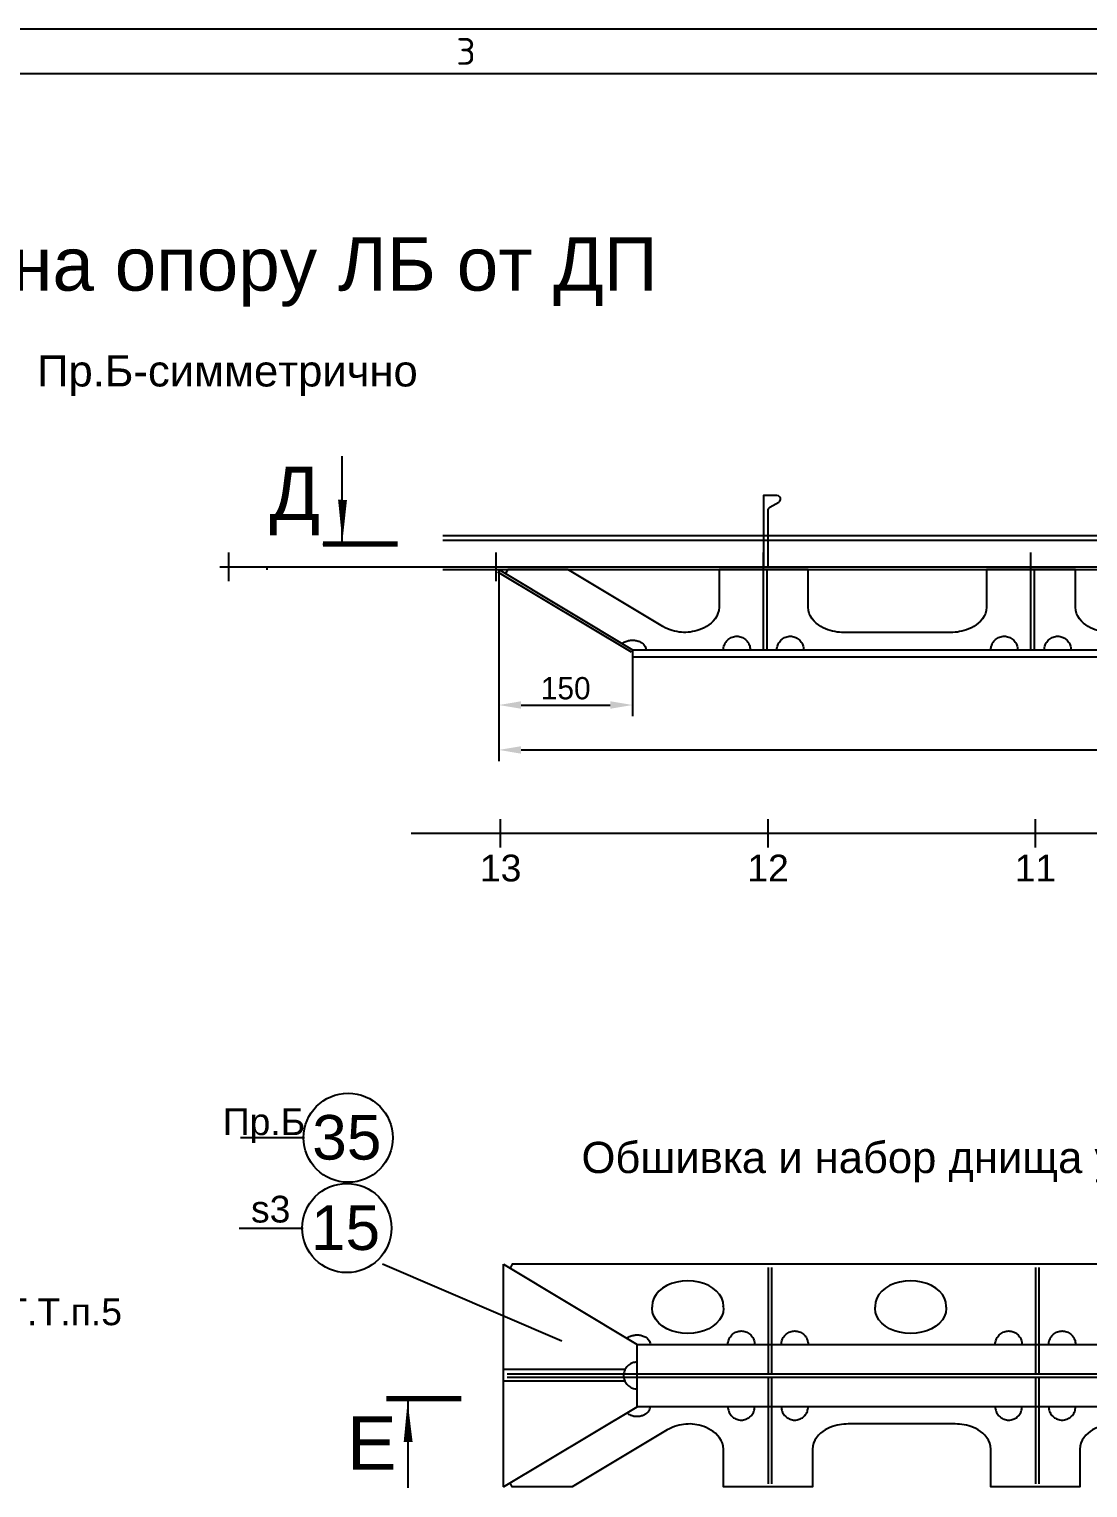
# Model space of a CAD drawing. Header units: millimetres. Extents: x -251843 to -243433, y -86292 to -80352.
# Drawn here: x -249207 to -248019, y -81988 to -80352 of the extents above; entities that cross this region are included whole.
import ezdxf
from ezdxf.enums import TextEntityAlignment as Align
from ezdxf.lldxf.tags import DXFTag

# ---------------------------------------------------------------- set-up
doc = ezdxf.new("R2010")
doc.units = ezdxf.units.MM
for name, color, linetype in [('Format', 7, 'Continuous'), ('pen_025', 1, 'Continuous'), ('pen_035', 1, 'Continuous'), ('pen_070', 1, 'Continuous')]:
    doc.layers.add(name, color=color, linetype=linetype)
doc.styles.add('3', font='txt.shx', dxfattribs={"height": 3})
doc.styles.add('style5', font='arial.ttf', dxfattribs={"height": 3})
tags = doc.linetypes.add('DASH1', pattern=[75, 50, -25]).pattern_tags.tags
tags[6:7] = [DXFTag(74, 4), DXFTag(75, 0), DXFTag(340, '0'), DXFTag(46, 1.0), DXFTag(50, 0.0), DXFTag(44, 0.0), DXFTag(45, 0.0)]
tags[4:5] = [DXFTag(74, 4), DXFTag(75, 0), DXFTag(340, '0'), DXFTag(46, 1.0), DXFTag(50, 0.0), DXFTag(44, 0.0), DXFTag(45, 0.0)]
tags = doc.linetypes.add('DASH2', pattern=[520, 450, -30, 10, -30]).pattern_tags.tags
tags[10:11] = [DXFTag(74, 4), DXFTag(75, 0), DXFTag(340, '0'), DXFTag(46, 1.0), DXFTag(50, 0.0), DXFTag(44, 0.0), DXFTag(45, 0.0)]
tags[8:9] = [DXFTag(74, 4), DXFTag(75, 0), DXFTag(340, '0'), DXFTag(46, 1.0), DXFTag(50, 0.0), DXFTag(44, 0.0), DXFTag(45, 0.0)]
tags[6:7] = [DXFTag(74, 4), DXFTag(75, 0), DXFTag(340, '0'), DXFTag(46, 1.0), DXFTag(50, 0.0), DXFTag(44, 0.0), DXFTag(45, 0.0)]
tags[4:5] = [DXFTag(74, 4), DXFTag(75, 0), DXFTag(340, '0'), DXFTag(46, 1.0), DXFTag(50, 0.0), DXFTag(44, 0.0), DXFTag(45, 0.0)]
tags = doc.linetypes.add('DASH5', pattern=[90, 40, -20, 10, -20]).pattern_tags.tags
tags[10:11] = [DXFTag(74, 4), DXFTag(75, 0), DXFTag(340, '0'), DXFTag(46, 1.0), DXFTag(50, 0.0), DXFTag(44, 0.0), DXFTag(45, 0.0)]
tags[8:9] = [DXFTag(74, 4), DXFTag(75, 0), DXFTag(340, '0'), DXFTag(46, 1.0), DXFTag(50, 0.0), DXFTag(44, 0.0), DXFTag(45, 0.0)]
tags[6:7] = [DXFTag(74, 4), DXFTag(75, 0), DXFTag(340, '0'), DXFTag(46, 1.0), DXFTag(50, 0.0), DXFTag(44, 0.0), DXFTag(45, 0.0)]
tags[4:5] = [DXFTag(74, 4), DXFTag(75, 0), DXFTag(340, '0'), DXFTag(46, 1.0), DXFTag(50, 0.0), DXFTag(44, 0.0), DXFTag(45, 0.0)]
tags = doc.linetypes.add('DASH6', pattern=[10, 5, -5]).pattern_tags.tags
tags[6:7] = [DXFTag(74, 4), DXFTag(75, 0), DXFTag(340, '0'), DXFTag(46, 1.0), DXFTag(50, 0.0), DXFTag(44, 0.0), DXFTag(45, 0.0)]
tags[4:5] = [DXFTag(74, 4), DXFTag(75, 0), DXFTag(340, '0'), DXFTag(46, 1.0), DXFTag(50, 0.0), DXFTag(44, 0.0), DXFTag(45, 0.0)]
doc.dimstyles.new('ISO-10', dxfattribs={"dimscale": 10, "dimtxt": 2.5, "dimasz": 2.5, "dimexe": 1.25, "dimexo": 0, "dimtad": 1, "dimdec": 0, "dimtxsty": 'Standard', "dimcen": 2.5, "dimclrd": 7, "dimclre": 7, "dimclrt": 4, "dimadec": 0, "dimazin": 0, "dimtfac": 1, "dimtdec": 0, "dimtmove": 0, "dimatfit": 3, "dimfxl": 1, "dimarcsym": 0})

# ---------------------------------------------------------------- blocks, each defined once
blk = doc.blocks.new('*D110')
at = {"color": 7, "lineweight": -2}
for p, q in [((-248680.2, -80958.1), (-248680.2, -81122.7)), ((-248530.2, -81048.1), (-248530.2, -81122.7)), ((-248655.2, -81110.2), (-248555.2, -81110.2))]:
    blk.add_line(p, q, dxfattribs=at)
at = {"color": 7}
for points in [[(-248655.2, -81106), (-248655.2, -81114.4), (-248680.2, -81110.2)], [(-248555.2, -81106), (-248555.2, -81114.4), (-248530.2, -81110.2)]]:
    blk.add_solid(points, dxfattribs=at)
at = {"layer": 'Defpoints', "color": 0}
for p in [(-248680.2, -80958.1), (-248530.2, -81048.1), (-248530.2, -81110.2)]:
    blk.add_point(p, dxfattribs=at)
at = {"color": 4, "insert": (-248605.2, -81091.5), "char_height": 25, "attachment_point": 5}
blk.add_mtext('150', dxfattribs=at)
blk = doc.blocks.new('*D111')
at = {"color": 7, "lineweight": -2}
for p, q in [((-248680.2, -80958.1), (-248680.2, -81173.1)), ((-247183.2, -80958.1), (-247183.2, -81173.1)), ((-248655.2, -81160.6), (-247208.2, -81160.6))]:
    blk.add_line(p, q, dxfattribs=at)
at = {"color": 7}
for points in [[(-248655.2, -81156.4), (-248655.2, -81164.8), (-248680.2, -81160.6)], [(-247208.2, -81156.4), (-247208.2, -81164.8), (-247183.2, -81160.6)]]:
    blk.add_solid(points, dxfattribs=at)
at = {"layer": 'Defpoints', "color": 0}
for p in [(-248680.2, -80958.1), (-247183.2, -80958.1), (-247183.2, -81160.6)]:
    blk.add_point(p, dxfattribs=at)
at = {"color": 4, "insert": (-247931.7, -81141.9), "char_height": 25, "attachment_point": 5}
blk.add_mtext('1497', dxfattribs=at)

msp = doc.modelspace()

# ---------------------------------------------------------------- linework, layer by layer
at = {"color": 2}
for p, q in [((-248970.2, -81595.6), (-248898.2, -81595.6)), ((-248971.6, -81697), (-248899.6, -81697))]:
    msp.add_line(p, q, dxfattribs=at)
at = {"color": 0}
for p, q in [((-248810.6, -81737.2), (-248609.5, -81823.4)), ((-248538.8, -81855.8), (-248674.9, -81855.9)), ((-248538.8, -81868.9), (-248674.9, -81868.8))]:
    msp.add_line(p, q, dxfattribs=at)
at = {"color": 2}
for points in [[(-248855.8, -80927.2, 0, 10, 0), (-248855.6, -80880, 10, 10, 0)], [(-248782.6, -81891.4, 0, 10, 0), (-248782, -81937.1, 10, 10, 0)]]:
    msp.add_lwpolyline(points, format="xyseb", dxfattribs=at)
at = {"color": 2, "const_width": 6}
for points in [[(-248877.6, -80929.7), (-248793.9, -80929.7)], [(-248806.3, -81888.5), (-248722.5, -81888.5)]]:
    msp.add_lwpolyline(points, dxfattribs=at)
at = {"color": 2}
for centre in [(-248849.3, -81595.7), (-248850.8, -81697)]:
    msp.add_circle(centre, 50, dxfattribs=at)
at = {"layer": 'Format', "color": 0}
for p, q in [((-243433.2, -80351.9), (-251843.2, -80351.9)), ((-243483.2, -80401.9), (-251643.2, -80401.9))]:
    msp.add_line(p, q, dxfattribs=at)
at = {"layer": 'pen_025', "color": 0, "linetype": 'DASH5'}
for p, q in [((-248743.2, -80920.1), (-247203.2, -80920.1)), ((-248743.2, -80925.3), (-247203.2, -80925.3)), ((-248743.2, -80955.1), (-247123.2, -80955.1)), ((-248743.2, -80958.1), (-247123.2, -80958.1)), ((-248078.2, -81768), (-248078.2, -81840.6))]:
    msp.add_line(p, q, dxfattribs=at)
at = {"layer": 'pen_025', "color": 0, "linetype": 'Continuous'}
for p, q in [((-248983.2, -80971.1), (-248983.2, -80939.1)), ((-248683.2, -80971.1), (-248683.2, -80939.1)), ((-248383.2, -80971.1), (-248383.2, -80939.1)), ((-248083.2, -80971.1), (-248083.2, -80939.1)), ((-248941.4, -80957.4), (-248939.4, -80957.4)), ((-248678.2, -81270.1), (-248678.2, -81238.1)), ((-248378.2, -81270.1), (-248378.2, -81238.1)), ((-248078.2, -81270.1), (-248078.2, -81238.1))]:
    msp.add_line(p, q, dxfattribs=at)
at = {"layer": 'pen_025', "color": 0, "linetype": 'DASH2'}
for p, q in [((-248993.2, -80955.1), (-246873.2, -80955.1)), ((-248778.7, -81254.1), (-247077.7, -81254.1))]:
    msp.add_line(p, q, dxfattribs=at)
at = {"layer": 'pen_025', "color": 0, "linetype": 'DASH6'}
msp.add_polyline3d([(-248383.2, -80955.1, 0), (-248378.2, -80955.1, 0), (-248378.2, -80891.8, 0), (-248378, -80890.4, 0), (-248377.3, -80889.2, 0), (-248376.2, -80888.3, 0), (-248366.2, -80882.6, 0), (-248365, -80881.4, 0), (-248364.3, -80879.8, 0), (-248364.4, -80878.1, 0), (-248365.2, -80876.5, 0), (-248366.5, -80875.5, 0), (-248368.2, -80875.1, 0), (-248383.2, -80875.1, 0), (-248383.2, -80955.1, 0)], dxfattribs=at)
at = {"layer": 'pen_035', "color": 0, "linetype": 'Continuous'}
for p, q in [((-248680.2, -80958.1), (-248530.2, -81048.1)), ((-248681.8, -80960.7), (-248531.8, -81050.7)), ((-248173.2, -81028.8), (-248293.2, -81028.8)), ((-248530.2, -81048.1), (-247333.2, -81048.1)), ((-248530.2, -81056.1), (-247333.2, -81056.1)), ((-248675.2, -81987.5), (-248675.2, -81737.5)), ((-248675.2, -81737.5), (-248525.2, -81827.5)), ((-248378.2, -81741.1), (-248378.2, -81860.5)), ((-248374.2, -81741.1), (-248374.2, -81860.5)), ((-248078.2, -81741.1), (-248078.2, -81860.5)), ((-248078.2, -81741.1), (-248078.2, -81860.5)), ((-248074.2, -81741.1), (-248074.2, -81860.5)), ((-248074.2, -81741.1), (-248074.2, -81860.5)), ((-248671, -81860.5), (-247186.8, -81860.5)), ((-248671, -81864.5), (-247186.8, -81864.5)), ((-248378.2, -81864.5), (-248378.2, -81984)), ((-248374.2, -81864.5), (-248374.2, -81984)), ((-248078.2, -81864.5), (-248078.2, -81984)), ((-248078.2, -81864.5), (-248078.2, -81984)), ((-248074.2, -81864.5), (-248074.2, -81984)), ((-248074.2, -81864.5), (-248074.2, -81984)), ((-248675.2, -81987.5), (-248525.2, -81897.5)), ((-248168.2, -81916.8), (-248288.2, -81916.8))]:
    msp.add_line(p, q, dxfattribs=at)
at = {"layer": 'pen_035', "color": 0, "linetype": 'DASH1'}
for p, q in [((-248383.2, -81048.1), (-248383.2, -80958.1)), ((-248379.2, -81048.1), (-248379.2, -80958.1)), ((-248083.2, -81048.1), (-248083.2, -80958.1)), ((-248083.2, -81048.1), (-248083.2, -80958.1)), ((-248079.2, -81048.1), (-248079.2, -80958.1)), ((-248079.2, -81048.1), (-248079.2, -80958.1))]:
    msp.add_line(p, q, dxfattribs=at)
at = {"layer": 'pen_035', "color": 0, "linetype": 'Continuous'}
for points in [[(-248496.3, -81022.1, 0), (-248603, -80958.1, 0), (-248670.2, -80958.1, 0), (-248672.6, -80962.7, 0)], [(-248333.2, -81000.5, 0), (-248333.2, -80958.1, 0), (-248433.2, -80958.1, 0), (-248433.2, -81000.5, 0)], [(-248333.2, -81000.5, 0), (-248333.2, -80958.1, 0), (-248433.2, -80958.1, 0), (-248433.2, -81000.5, 0)], [(-248033.2, -81000.5, 0), (-248033.2, -80958.1, 0), (-248133.2, -80958.1, 0), (-248133.2, -81000.5, 0)], [(-248033.2, -81000.5, 0), (-248033.2, -80958.1, 0), (-248133.2, -80958.1, 0), (-248133.2, -81000.5, 0)], [(-248433.2, -81000.5, 0), (-248433.5, -81004, 0), (-248434.4, -81007.3, 0), (-248435.8, -81010.5, 0), (-248437.6, -81013.4, 0), (-248439.8, -81016, 0), (-248442.1, -81018.3, 0), (-248444.7, -81020.3, 0), (-248447.3, -81022, 0), (-248450, -81023.5, 0), (-248452.6, -81024.8, 0), (-248455.3, -81025.8, 0), (-248457.9, -81026.6, 0), (-248460.4, -81027.3, 0), (-248463, -81027.9, 0), (-248465.5, -81028.3, 0), (-248468, -81028.6, 0), (-248470.4, -81028.8, 0)], [(-248433.2, -81000.5, 0), (-248433.5, -81004, 0), (-248434.4, -81007.3, 0), (-248435.8, -81010.5, 0), (-248437.6, -81013.4, 0), (-248439.8, -81016, 0), (-248442.1, -81018.3, 0), (-248444.7, -81020.3, 0), (-248447.3, -81022, 0), (-248450, -81023.5, 0), (-248452.6, -81024.8, 0), (-248455.3, -81025.8, 0), (-248457.9, -81026.6, 0), (-248460.4, -81027.3, 0), (-248463, -81027.9, 0), (-248465.5, -81028.3, 0), (-248468, -81028.6, 0), (-248470.4, -81028.8, 0)], [(-248293.2, -81028.8, 0), (-248295.7, -81028.7, 0), (-248298.2, -81028.6, 0), (-248300.7, -81028.3, 0), (-248303.2, -81027.9, 0), (-248305.8, -81027.4, 0), (-248308.4, -81026.7, 0), (-248311, -81025.9, 0), (-248313.7, -81024.8, 0), (-248316.3, -81023.6, 0), (-248319, -81022.1, 0), (-248321.7, -81020.4, 0), (-248324.2, -81018.4, 0), (-248326.6, -81016.1, 0), (-248328.8, -81013.5, 0), (-248330.6, -81010.5, 0), (-248332.1, -81007.4, 0), (-248332.9, -81004, 0), (-248333.2, -81000.5, 0)], [(-248133.2, -81000.5, 0), (-248133.5, -81004, 0), (-248134.4, -81007.4, 0), (-248135.8, -81010.5, 0), (-248137.7, -81013.5, 0), (-248139.8, -81016.1, 0), (-248142.3, -81018.4, 0), (-248144.8, -81020.4, 0), (-248147.5, -81022.1, 0), (-248150.1, -81023.6, 0), (-248152.8, -81024.8, 0), (-248155.5, -81025.9, 0), (-248158.1, -81026.7, 0), (-248160.7, -81027.4, 0), (-248163.3, -81027.9, 0), (-248165.8, -81028.3, 0), (-248168.3, -81028.6, 0), (-248170.8, -81028.7, 0), (-248173.2, -81028.8, 0)], [(-248133.2, -81000.5, 0), (-248133.5, -81004, 0), (-248134.4, -81007.4, 0), (-248135.8, -81010.5, 0), (-248137.7, -81013.5, 0), (-248139.8, -81016.1, 0), (-248142.3, -81018.4, 0), (-248144.8, -81020.4, 0), (-248147.5, -81022.1, 0), (-248150.1, -81023.6, 0), (-248152.8, -81024.8, 0), (-248155.5, -81025.9, 0), (-248158.1, -81026.7, 0), (-248160.7, -81027.4, 0), (-248163.3, -81027.9, 0), (-248165.8, -81028.3, 0), (-248168.3, -81028.6, 0), (-248170.8, -81028.7, 0), (-248173.2, -81028.8, 0)], [(-247993.2, -81028.8, 0), (-247995.7, -81028.7, 0), (-247998.2, -81028.6, 0), (-248000.7, -81028.3, 0), (-248003.2, -81027.9, 0), (-248005.8, -81027.4, 0), (-248008.4, -81026.7, 0), (-248011, -81025.9, 0), (-248013.7, -81024.8, 0), (-248016.3, -81023.6, 0), (-248019, -81022.1, 0), (-248021.7, -81020.4, 0), (-248024.2, -81018.4, 0), (-248026.6, -81016.1, 0), (-248028.8, -81013.5, 0), (-248030.6, -81010.5, 0), (-248032.1, -81007.4, 0), (-248032.9, -81004, 0), (-248033.2, -81000.5, 0)], [(-248470.4, -81028.8, 0), (-248472.9, -81028.7, 0), (-248475.4, -81028.6, 0), (-248477.9, -81028.3, 0), (-248480.4, -81027.9, 0), (-248483, -81027.4, 0), (-248485.6, -81026.7, 0), (-248488.2, -81025.8, 0), (-248490.9, -81024.8, 0), (-248493.6, -81023.6, 0), (-248496.3, -81022.1, 0)], [(-248541.7, -81041.2, 0), (-248540.7, -81040.5, 0), (-248539.7, -81039.8, 0), (-248538.7, -81039.3, 0), (-248537.6, -81038.9, 0), (-248536.6, -81038.5, 0), (-248535.6, -81038.2, 0), (-248534.6, -81038, 0), (-248533.7, -81037.8, 0), (-248532.7, -81037.6, 0), (-248531.8, -81037.5, 0), (-248530.8, -81037.5, 0), (-248529.9, -81037.5, 0), (-248528.9, -81037.5, 0), (-248528, -81037.6, 0), (-248527, -81037.7, 0), (-248526.1, -81037.9, 0), (-248525.1, -81038.1, 0)], [(-248525.1, -81038.1, 0), (-248524.1, -81038.4, 0), (-248523.2, -81038.7, 0), (-248522.2, -81039.1, 0), (-248521.2, -81039.6, 0), (-248520.3, -81040.2, 0), (-248519.3, -81040.8, 0), (-248518.4, -81041.6, 0), (-248517.6, -81042.4, 0), (-248516.8, -81043.4, 0), (-248516.1, -81044.5, 0), (-248515.7, -81045.6, 0), (-248515.3, -81046.8, 0), (-248515.2, -81048.1, 0)], [(-248428.2, -81048.1, 0), (-248428.2, -81046.8, 0), (-248428, -81045.5, 0), (-248427.7, -81044.2, 0), (-248427.3, -81043, 0), (-248426.8, -81041.8, 0), (-248426.2, -81040.6, 0), (-248425.5, -81039.5, 0), (-248424.7, -81038.5, 0), (-248423.8, -81037.5, 0), (-248422.9, -81036.6, 0), (-248421.8, -81035.8, 0), (-248420.7, -81035.1, 0), (-248419.6, -81034.5, 0), (-248418.4, -81034, 0), (-248417.1, -81033.6, 0), (-248415.8, -81033.3, 0), (-248414.5, -81033.1, 0), (-248413.2, -81033.1, 0), (-248411.9, -81033.1, 0), (-248410.6, -81033.3, 0), (-248409.4, -81033.6, 0), (-248408.1, -81034, 0), (-248406.9, -81034.5, 0), (-248405.7, -81035.1, 0), (-248404.6, -81035.8, 0), (-248403.6, -81036.6, 0), (-248402.6, -81037.5, 0), (-248401.7, -81038.5, 0), (-248401, -81039.5, 0), (-248400.2, -81040.6, 0), (-248399.6, -81041.8, 0), (-248399.1, -81043, 0), (-248398.8, -81044.2, 0), (-248398.5, -81045.5, 0), (-248398.3, -81046.8, 0), (-248398.2, -81048.1, 0)], [(-248368.2, -81048.1, 0), (-248368.2, -81046.8, 0), (-248368, -81045.5, 0), (-248367.7, -81044.2, 0), (-248367.3, -81043, 0), (-248366.8, -81041.8, 0), (-248366.2, -81040.6, 0), (-248365.5, -81039.5, 0), (-248364.7, -81038.5, 0), (-248363.8, -81037.5, 0), (-248362.9, -81036.6, 0), (-248361.8, -81035.8, 0), (-248360.7, -81035.1, 0), (-248359.6, -81034.5, 0), (-248358.4, -81034, 0), (-248357.1, -81033.6, 0), (-248355.8, -81033.3, 0), (-248354.5, -81033.1, 0), (-248353.2, -81033.1, 0), (-248351.9, -81033.1, 0), (-248350.6, -81033.3, 0), (-248349.4, -81033.6, 0), (-248348.1, -81034, 0), (-248346.9, -81034.5, 0), (-248345.7, -81035.1, 0), (-248344.6, -81035.8, 0), (-248343.6, -81036.6, 0), (-248342.6, -81037.5, 0), (-248341.7, -81038.5, 0), (-248341, -81039.5, 0), (-248340.2, -81040.6, 0), (-248339.6, -81041.8, 0), (-248339.1, -81043, 0), (-248338.8, -81044.2, 0), (-248338.5, -81045.5, 0), (-248338.3, -81046.8, 0), (-248338.2, -81048.1, 0)], [(-248128.2, -81048.1, 0), (-248128.2, -81046.8, 0), (-248128, -81045.5, 0), (-248127.7, -81044.2, 0), (-248127.3, -81043, 0), (-248126.8, -81041.8, 0), (-248126.2, -81040.6, 0), (-248125.5, -81039.5, 0), (-248124.7, -81038.5, 0), (-248123.8, -81037.5, 0), (-248122.9, -81036.6, 0), (-248121.8, -81035.8, 0), (-248120.7, -81035.1, 0), (-248119.6, -81034.5, 0), (-248118.4, -81034, 0), (-248117.1, -81033.6, 0), (-248115.8, -81033.3, 0), (-248114.5, -81033.1, 0), (-248113.2, -81033.1, 0), (-248111.9, -81033.1, 0), (-248110.6, -81033.3, 0), (-248109.4, -81033.6, 0), (-248108.1, -81034, 0), (-248106.9, -81034.5, 0), (-248105.7, -81035.1, 0), (-248104.6, -81035.8, 0), (-248103.6, -81036.6, 0), (-248102.6, -81037.5, 0), (-248101.7, -81038.5, 0), (-248101, -81039.5, 0), (-248100.2, -81040.6, 0), (-248099.6, -81041.8, 0), (-248099.1, -81043, 0), (-248098.8, -81044.2, 0), (-248098.5, -81045.5, 0), (-248098.3, -81046.8, 0), (-248098.2, -81048.1, 0)], [(-248068.2, -81048.1, 0), (-248068.2, -81046.8, 0), (-248068, -81045.5, 0), (-248067.7, -81044.2, 0), (-248067.3, -81043, 0), (-248066.8, -81041.8, 0), (-248066.2, -81040.6, 0), (-248065.5, -81039.5, 0), (-248064.7, -81038.5, 0), (-248063.8, -81037.5, 0), (-248062.9, -81036.6, 0), (-248061.8, -81035.8, 0), (-248060.7, -81035.1, 0), (-248059.6, -81034.5, 0), (-248058.4, -81034, 0), (-248057.1, -81033.6, 0), (-248055.8, -81033.3, 0), (-248054.5, -81033.1, 0), (-248053.2, -81033.1, 0), (-248051.9, -81033.1, 0), (-248050.6, -81033.3, 0), (-248049.4, -81033.6, 0), (-248048.1, -81034, 0), (-248046.9, -81034.5, 0), (-248045.7, -81035.1, 0), (-248044.6, -81035.8, 0), (-248043.6, -81036.6, 0), (-248042.6, -81037.5, 0), (-248041.7, -81038.5, 0), (-248041, -81039.5, 0), (-248040.2, -81040.6, 0), (-248039.6, -81041.8, 0), (-248039.1, -81043, 0), (-248038.8, -81044.2, 0), (-248038.5, -81045.5, 0), (-248038.3, -81046.8, 0), (-248038.2, -81048.1, 0)], [(-247185.9, -81742.1, 0), (-247188.2, -81737.5, 0), (-248665.2, -81737.5, 0), (-248667.6, -81742.1, 0)], [(-248468.2, -81756.2, 0), (-248474.5, -81756.6, 0), (-248480.6, -81757.6, 0), (-248486.4, -81759.3, 0), (-248491.8, -81761.6, 0), (-248496.5, -81764.5, 0), (-248500.6, -81767.9, 0), (-248503.9, -81771.7, 0), (-248506.3, -81775.8, 0), (-248507.7, -81780.1, 0), (-248508.2, -81784.5, 0), (-248508.1, -81785.8, 0)], [(-248428.4, -81785.8, 0), (-248428.2, -81784.5, 0), (-248428.7, -81780.1, 0), (-248430.2, -81775.8, 0), (-248432.6, -81771.7, 0), (-248435.9, -81767.9, 0), (-248440, -81764.5, 0), (-248444.7, -81761.6, 0), (-248450.1, -81759.3, 0), (-248455.9, -81757.6, 0), (-248462, -81756.6, 0), (-248468.2, -81756.2, 0)], [(-248218.2, -81756.2, 0), (-248224.5, -81756.6, 0), (-248230.6, -81757.6, 0), (-248236.4, -81759.3, 0), (-248241.8, -81761.6, 0), (-248246.5, -81764.5, 0), (-248250.6, -81767.9, 0), (-248253.9, -81771.7, 0), (-248256.3, -81775.8, 0), (-248257.7, -81780.1, 0), (-248258.2, -81784.5, 0), (-248258.1, -81785.8, 0)], [(-248178.4, -81785.8, 0), (-248178.2, -81784.5, 0), (-248178.7, -81780.1, 0), (-248180.2, -81775.8, 0), (-248182.6, -81771.7, 0), (-248185.9, -81767.9, 0), (-248190, -81764.5, 0), (-248194.7, -81761.6, 0), (-248200.1, -81759.3, 0), (-248205.9, -81757.6, 0), (-248212, -81756.6, 0), (-248218.2, -81756.2, 0)], [(-248468.2, -81815.4, 0), (-248474.5, -81815.1, 0), (-248480.6, -81814, 0), (-248486.4, -81812.3, 0), (-248491.8, -81810, 0), (-248496.5, -81807.1, 0), (-248500.6, -81803.8, 0), (-248503.9, -81800, 0), (-248506.3, -81795.9, 0), (-248507.7, -81791.6, 0), (-248508.2, -81787.1, 0), (-248508.1, -81785.8, 0)], [(-248428.4, -81785.8, 0), (-248428.2, -81787.1, 0), (-248428.7, -81791.6, 0), (-248430.2, -81795.9, 0), (-248432.6, -81800, 0), (-248435.9, -81803.8, 0), (-248440, -81807.1, 0), (-248444.7, -81810, 0), (-248450.1, -81812.3, 0), (-248455.9, -81814, 0), (-248462, -81815.1, 0), (-248468.2, -81815.4, 0)], [(-248218.2, -81815.4, 0), (-248224.5, -81815.1, 0), (-248230.6, -81814, 0), (-248236.4, -81812.3, 0), (-248241.8, -81810, 0), (-248246.5, -81807.1, 0), (-248250.6, -81803.8, 0), (-248253.9, -81800, 0), (-248256.3, -81795.9, 0), (-248257.7, -81791.6, 0), (-248258.2, -81787.1, 0), (-248258.1, -81785.8, 0)], [(-248178.4, -81785.8, 0), (-248178.2, -81787.1, 0), (-248178.7, -81791.6, 0), (-248180.2, -81795.9, 0), (-248182.6, -81800, 0), (-248185.9, -81803.8, 0), (-248190, -81807.1, 0), (-248194.7, -81810, 0), (-248200.1, -81812.3, 0), (-248205.9, -81814, 0), (-248212, -81815.1, 0), (-248218.2, -81815.4, 0)], [(-248536.7, -81820.7, 0), (-248535.7, -81819.9, 0), (-248534.7, -81819.3, 0), (-248533.7, -81818.7, 0), (-248532.6, -81818.3, 0), (-248531.6, -81817.9, 0), (-248530.6, -81817.6, 0), (-248529.6, -81817.4, 0), (-248528.7, -81817.2, 0), (-248527.7, -81817.1, 0), (-248526.8, -81817, 0), (-248525.8, -81816.9, 0), (-248524.9, -81816.9, 0), (-248523.9, -81817, 0), (-248523, -81817, 0), (-248522, -81817.2, 0), (-248521.1, -81817.3, 0), (-248520.1, -81817.6, 0)], [(-248520.1, -81817.6, 0), (-248519.1, -81817.8, 0), (-248518.2, -81818.2, 0), (-248517.2, -81818.6, 0), (-248516.2, -81819, 0), (-248515.3, -81819.6, 0), (-248514.3, -81820.3, 0), (-248513.4, -81821, 0), (-248512.6, -81821.9, 0), (-248511.8, -81822.8, 0), (-248511.1, -81823.9, 0), (-248510.7, -81825.1, 0), (-248510.3, -81826.3, 0), (-248510.2, -81827.5, 0)], [(-248423.2, -81827.5, 0), (-248423.2, -81826.2, 0), (-248423, -81824.9, 0), (-248422.7, -81823.6, 0), (-248422.3, -81822.4, 0), (-248421.8, -81821.2, 0), (-248421.2, -81820, 0), (-248420.5, -81818.9, 0), (-248419.7, -81817.9, 0), (-248418.8, -81816.9, 0), (-248417.9, -81816, 0), (-248416.8, -81815.2, 0), (-248415.7, -81814.5, 0), (-248414.6, -81813.9, 0), (-248413.4, -81813.4, 0), (-248412.1, -81813, 0), (-248410.8, -81812.8, 0), (-248409.5, -81812.6, 0), (-248408.2, -81812.5, 0), (-248406.9, -81812.6, 0), (-248405.6, -81812.8, 0), (-248404.4, -81813, 0), (-248403.1, -81813.4, 0), (-248401.9, -81813.9, 0), (-248400.7, -81814.5, 0), (-248399.6, -81815.2, 0), (-248398.6, -81816, 0), (-248397.6, -81816.9, 0), (-248396.7, -81817.9, 0), (-248396, -81818.9, 0), (-248395.2, -81820, 0), (-248394.6, -81821.2, 0), (-248394.1, -81822.4, 0), (-248393.8, -81823.6, 0), (-248393.5, -81824.9, 0), (-248393.3, -81826.2, 0), (-248393.2, -81827.5, 0)], [(-248363.2, -81827.5, 0), (-248363.2, -81826.2, 0), (-248363, -81824.9, 0), (-248362.7, -81823.6, 0), (-248362.3, -81822.4, 0), (-248361.8, -81821.2, 0), (-248361.2, -81820, 0), (-248360.5, -81818.9, 0), (-248359.7, -81817.9, 0), (-248358.8, -81816.9, 0), (-248357.9, -81816, 0), (-248356.8, -81815.2, 0), (-248355.7, -81814.5, 0), (-248354.6, -81813.9, 0), (-248353.4, -81813.4, 0), (-248352.1, -81813, 0), (-248350.8, -81812.8, 0), (-248349.5, -81812.6, 0), (-248348.2, -81812.5, 0), (-248346.9, -81812.6, 0), (-248345.6, -81812.8, 0), (-248344.4, -81813, 0), (-248343.1, -81813.4, 0), (-248341.9, -81813.9, 0), (-248340.7, -81814.5, 0), (-248339.6, -81815.2, 0), (-248338.6, -81816, 0), (-248337.6, -81816.9, 0), (-248336.7, -81817.9, 0), (-248336, -81818.9, 0), (-248335.2, -81820, 0), (-248334.6, -81821.2, 0), (-248334.1, -81822.4, 0), (-248333.8, -81823.6, 0), (-248333.5, -81824.9, 0), (-248333.3, -81826.2, 0), (-248333.2, -81827.5, 0)], [(-248123.2, -81827.5, 0), (-248123.2, -81826.2, 0), (-248123, -81824.9, 0), (-248122.7, -81823.6, 0), (-248122.3, -81822.4, 0), (-248121.8, -81821.2, 0), (-248121.2, -81820, 0), (-248120.5, -81818.9, 0), (-248119.7, -81817.9, 0), (-248118.8, -81816.9, 0), (-248117.9, -81816, 0), (-248116.8, -81815.2, 0), (-248115.7, -81814.5, 0), (-248114.6, -81813.9, 0), (-248113.4, -81813.4, 0), (-248112.1, -81813, 0), (-248110.8, -81812.8, 0), (-248109.5, -81812.6, 0), (-248108.2, -81812.5, 0), (-248106.9, -81812.6, 0), (-248105.6, -81812.8, 0), (-248104.4, -81813, 0), (-248103.1, -81813.4, 0), (-248101.9, -81813.9, 0), (-248100.7, -81814.5, 0), (-248099.6, -81815.2, 0), (-248098.6, -81816, 0), (-248097.6, -81816.9, 0), (-248096.7, -81817.9, 0), (-248096, -81818.9, 0), (-248095.2, -81820, 0), (-248094.6, -81821.2, 0), (-248094.1, -81822.4, 0), (-248093.8, -81823.6, 0), (-248093.5, -81824.9, 0), (-248093.3, -81826.2, 0), (-248093.2, -81827.5, 0)], [(-248063.2, -81827.5, 0), (-248063.2, -81826.2, 0), (-248063, -81824.9, 0), (-248062.7, -81823.6, 0), (-248062.3, -81822.4, 0), (-248061.8, -81821.2, 0), (-248061.2, -81820, 0), (-248060.5, -81818.9, 0), (-248059.7, -81817.9, 0), (-248058.8, -81816.9, 0), (-248057.9, -81816, 0), (-248056.8, -81815.2, 0), (-248055.7, -81814.5, 0), (-248054.6, -81813.9, 0), (-248053.4, -81813.4, 0), (-248052.1, -81813, 0), (-248050.8, -81812.8, 0), (-248049.5, -81812.6, 0), (-248048.2, -81812.5, 0), (-248046.9, -81812.6, 0), (-248045.6, -81812.8, 0), (-248044.4, -81813, 0), (-248043.1, -81813.4, 0), (-248041.9, -81813.9, 0), (-248040.7, -81814.5, 0), (-248039.6, -81815.2, 0), (-248038.6, -81816, 0), (-248037.6, -81816.9, 0), (-248036.7, -81817.9, 0), (-248036, -81818.9, 0), (-248035.2, -81820, 0), (-248034.6, -81821.2, 0), (-248034.1, -81822.4, 0), (-248033.8, -81823.6, 0), (-248033.5, -81824.9, 0), (-248033.3, -81826.2, 0), (-248033.2, -81827.5, 0)], [(-247328.2, -81897.5, 0), (-248525.2, -81897.5, 0), (-248525.2, -81827.5, 0), (-247328.2, -81827.5, 0), (-247328.2, -81897.5, 0)], [(-248525.2, -81847.5, 0), (-248526.5, -81847.6, 0), (-248527.8, -81847.8, 0), (-248529.1, -81848, 0), (-248530.4, -81848.4, 0), (-248531.6, -81848.9, 0), (-248532.7, -81849.5, 0), (-248533.8, -81850.2, 0), (-248534.9, -81851, 0), (-248535.8, -81851.9, 0), (-248536.7, -81852.9, 0), (-248537.5, -81853.9, 0), (-248538.2, -81855, 0), (-248538.8, -81856.2, 0), (-248539.3, -81857.4, 0), (-248539.7, -81858.6, 0), (-248540, -81859.9, 0), (-248540.2, -81861.2, 0), (-248540.2, -81862.5, 0), (-248540.2, -81863.8, 0), (-248540, -81865.1, 0), (-248539.7, -81866.4, 0), (-248539.3, -81867.7, 0), (-248538.8, -81868.9, 0), (-248538.2, -81870, 0), (-248537.5, -81871.1, 0), (-248536.7, -81872.2, 0), (-248535.8, -81873.1, 0), (-248534.9, -81874, 0), (-248533.8, -81874.8, 0), (-248532.7, -81875.5, 0), (-248531.6, -81876.1, 0), (-248530.4, -81876.6, 0), (-248529.1, -81877, 0), (-248527.8, -81877.3, 0), (-248526.5, -81877.5, 0), (-248525.2, -81877.5, 0)], [(-248536.7, -81904.4, 0), (-248535.7, -81905.1, 0), (-248534.7, -81905.8, 0), (-248533.7, -81906.3, 0), (-248532.6, -81906.8, 0), (-248531.6, -81907.1, 0), (-248530.6, -81907.4, 0), (-248529.6, -81907.7, 0), (-248528.7, -81907.9, 0), (-248527.7, -81908, 0), (-248526.8, -81908.1, 0), (-248525.8, -81908.1, 0), (-248524.9, -81908.1, 0), (-248523.9, -81908.1, 0), (-248523, -81908, 0), (-248522, -81907.9, 0), (-248521.1, -81907.7, 0), (-248520.1, -81907.5, 0)], [(-248520.1, -81907.5, 0), (-248519.1, -81907.2, 0), (-248518.2, -81906.9, 0), (-248517.2, -81906.5, 0), (-248516.2, -81906, 0), (-248515.3, -81905.5, 0), (-248514.3, -81904.8, 0), (-248513.4, -81904.1, 0), (-248512.6, -81903.2, 0), (-248511.8, -81902.2, 0), (-248511.1, -81901.2, 0), (-248510.7, -81900, 0), (-248510.3, -81898.8, 0), (-248510.2, -81897.5, 0)], [(-248423.2, -81897.5, 0), (-248423.2, -81898.8, 0), (-248423, -81900.1, 0), (-248422.7, -81901.4, 0), (-248422.3, -81902.7, 0), (-248421.8, -81903.9, 0), (-248421.2, -81905, 0), (-248420.5, -81906.1, 0), (-248419.7, -81907.2, 0), (-248418.8, -81908.1, 0), (-248417.9, -81909, 0), (-248416.8, -81909.8, 0), (-248415.7, -81910.5, 0), (-248414.6, -81911.1, 0), (-248413.4, -81911.6, 0), (-248412.1, -81912, 0), (-248410.8, -81912.3, 0), (-248409.5, -81912.5, 0), (-248408.2, -81912.5, 0), (-248406.9, -81912.5, 0), (-248405.6, -81912.3, 0), (-248404.4, -81912, 0), (-248403.1, -81911.6, 0), (-248401.9, -81911.1, 0), (-248400.7, -81910.5, 0), (-248399.6, -81909.8, 0), (-248398.6, -81909, 0), (-248397.6, -81908.1, 0), (-248396.7, -81907.2, 0), (-248396, -81906.1, 0), (-248395.2, -81905, 0), (-248394.6, -81903.9, 0), (-248394.1, -81902.7, 0), (-248393.8, -81901.4, 0), (-248393.5, -81900.1, 0), (-248393.3, -81898.8, 0), (-248393.2, -81897.5, 0)], [(-248363.2, -81897.5, 0), (-248363.2, -81898.8, 0), (-248363, -81900.1, 0), (-248362.7, -81901.4, 0), (-248362.3, -81902.7, 0), (-248361.8, -81903.9, 0), (-248361.2, -81905, 0), (-248360.5, -81906.1, 0), (-248359.7, -81907.2, 0), (-248358.8, -81908.1, 0), (-248357.9, -81909, 0), (-248356.8, -81909.8, 0), (-248355.7, -81910.5, 0), (-248354.6, -81911.1, 0), (-248353.4, -81911.6, 0), (-248352.1, -81912, 0), (-248350.8, -81912.3, 0), (-248349.5, -81912.5, 0), (-248348.2, -81912.5, 0), (-248346.9, -81912.5, 0), (-248345.6, -81912.3, 0), (-248344.4, -81912, 0), (-248343.1, -81911.6, 0), (-248341.9, -81911.1, 0), (-248340.7, -81910.5, 0), (-248339.6, -81909.8, 0), (-248338.6, -81909, 0), (-248337.6, -81908.1, 0), (-248336.7, -81907.2, 0), (-248336, -81906.1, 0), (-248335.2, -81905, 0), (-248334.6, -81903.9, 0), (-248334.1, -81902.7, 0), (-248333.8, -81901.4, 0), (-248333.5, -81900.1, 0), (-248333.3, -81898.8, 0), (-248333.2, -81897.5, 0)], [(-248123.2, -81897.5, 0), (-248123.2, -81898.8, 0), (-248123, -81900.1, 0), (-248122.7, -81901.4, 0), (-248122.3, -81902.7, 0), (-248121.8, -81903.9, 0), (-248121.2, -81905, 0), (-248120.5, -81906.1, 0), (-248119.7, -81907.2, 0), (-248118.8, -81908.1, 0), (-248117.9, -81909, 0), (-248116.8, -81909.8, 0), (-248115.7, -81910.5, 0), (-248114.6, -81911.1, 0), (-248113.4, -81911.6, 0), (-248112.1, -81912, 0), (-248110.8, -81912.3, 0), (-248109.5, -81912.5, 0), (-248108.2, -81912.5, 0), (-248106.9, -81912.5, 0), (-248105.6, -81912.3, 0), (-248104.4, -81912, 0), (-248103.1, -81911.6, 0), (-248101.9, -81911.1, 0), (-248100.7, -81910.5, 0), (-248099.6, -81909.8, 0), (-248098.6, -81909, 0), (-248097.6, -81908.1, 0), (-248096.7, -81907.2, 0), (-248096, -81906.1, 0), (-248095.2, -81905, 0), (-248094.6, -81903.9, 0), (-248094.1, -81902.7, 0), (-248093.8, -81901.4, 0), (-248093.5, -81900.1, 0), (-248093.3, -81898.8, 0), (-248093.2, -81897.5, 0)], [(-248063.2, -81897.5, 0), (-248063.2, -81898.8, 0), (-248063, -81900.1, 0), (-248062.7, -81901.4, 0), (-248062.3, -81902.7, 0), (-248061.8, -81903.9, 0), (-248061.2, -81905, 0), (-248060.5, -81906.1, 0), (-248059.7, -81907.2, 0), (-248058.8, -81908.1, 0), (-248057.9, -81909, 0), (-248056.8, -81909.8, 0), (-248055.7, -81910.5, 0), (-248054.6, -81911.1, 0), (-248053.4, -81911.6, 0), (-248052.1, -81912, 0), (-248050.8, -81912.3, 0), (-248049.5, -81912.5, 0), (-248048.2, -81912.5, 0), (-248046.9, -81912.5, 0), (-248045.6, -81912.3, 0), (-248044.4, -81912, 0), (-248043.1, -81911.6, 0), (-248041.9, -81911.1, 0), (-248040.7, -81910.5, 0), (-248039.6, -81909.8, 0), (-248038.6, -81909, 0), (-248037.6, -81908.1, 0), (-248036.7, -81907.2, 0), (-248036, -81906.1, 0), (-248035.2, -81905, 0), (-248034.6, -81903.9, 0), (-248034.1, -81902.7, 0), (-248033.8, -81901.4, 0), (-248033.5, -81900.1, 0), (-248033.3, -81898.8, 0), (-248033.2, -81897.5, 0)], [(-248491.3, -81923.5, 0), (-248598, -81987.5, 0), (-248665.2, -81987.5, 0), (-248667.6, -81983, 0)], [(-248465.4, -81916.8, 0), (-248467.9, -81916.9, 0), (-248470.4, -81917, 0), (-248472.9, -81917.3, 0), (-248475.4, -81917.7, 0), (-248478, -81918.3, 0), (-248480.6, -81918.9, 0), (-248483.2, -81919.8, 0), (-248485.9, -81920.8, 0), (-248488.6, -81922.1, 0), (-248491.3, -81923.5, 0)], [(-248428.2, -81945.1, 0), (-248428.5, -81941.7, 0), (-248429.4, -81938.3, 0), (-248430.8, -81935.2, 0), (-248432.6, -81932.2, 0), (-248434.8, -81929.6, 0), (-248437.1, -81927.3, 0), (-248439.7, -81925.3, 0), (-248442.3, -81923.6, 0), (-248445, -81922.1, 0), (-248447.6, -81920.9, 0), (-248450.3, -81919.8, 0), (-248452.9, -81919, 0), (-248455.4, -81918.3, 0), (-248458, -81917.8, 0), (-248460.5, -81917.4, 0), (-248463, -81917.1, 0), (-248465.4, -81916.8, 0)], [(-248288.2, -81916.8, 0), (-248290.7, -81916.9, 0), (-248293.2, -81917, 0), (-248295.7, -81917.3, 0), (-248298.2, -81917.7, 0), (-248300.8, -81918.2, 0), (-248303.4, -81918.9, 0), (-248306, -81919.8, 0), (-248308.7, -81920.8, 0), (-248311.3, -81922, 0), (-248314, -81923.5, 0), (-248316.7, -81925.2, 0), (-248319.2, -81927.2, 0), (-248321.6, -81929.5, 0), (-248323.8, -81932.2, 0), (-248325.6, -81935.1, 0), (-248327.1, -81938.3, 0), (-248327.9, -81941.6, 0), (-248328.2, -81945.1, 0)], [(-248128.2, -81945.1, 0), (-248128.5, -81941.6, 0), (-248129.4, -81938.3, 0), (-248130.8, -81935.1, 0), (-248132.7, -81932.2, 0), (-248134.8, -81929.5, 0), (-248137.3, -81927.2, 0), (-248139.8, -81925.2, 0), (-248142.5, -81923.5, 0), (-248145.1, -81922, 0), (-248147.8, -81920.8, 0), (-248150.5, -81919.8, 0), (-248153.1, -81918.9, 0), (-248155.7, -81918.2, 0), (-248158.3, -81917.7, 0), (-248160.8, -81917.3, 0), (-248163.3, -81917, 0), (-248165.8, -81916.9, 0), (-248168.2, -81916.8, 0)], [(-247988.2, -81916.8, 0), (-247990.7, -81916.9, 0), (-247993.2, -81917, 0), (-247995.7, -81917.3, 0), (-247998.2, -81917.7, 0), (-248000.8, -81918.2, 0), (-248003.4, -81918.9, 0), (-248006, -81919.8, 0), (-248008.7, -81920.8, 0), (-248011.3, -81922, 0), (-248014, -81923.5, 0), (-248016.7, -81925.2, 0), (-248019.2, -81927.2, 0), (-248021.6, -81929.5, 0), (-248023.8, -81932.2, 0), (-248025.6, -81935.1, 0), (-248027.1, -81938.3, 0), (-248027.9, -81941.6, 0), (-248028.2, -81945.1, 0)], [(-248328.2, -81945.1, 0), (-248328.2, -81987.5, 0), (-248428.2, -81987.5, 0), (-248428.2, -81945.1, 0)], [(-248028.2, -81945.1, 0), (-248028.2, -81987.5, 0), (-248128.2, -81987.5, 0), (-248128.2, -81945.1, 0)]]:
    msp.add_polyline3d(points, dxfattribs=at)
at = {"layer": 'pen_070', "color": 0, "linetype": 'Continuous'}
for p, q in [((-248855.9, -80930.9), (-248855.9, -80830.9)), ((-248877.6, -80929.7), (-248797.6, -80929.7)), ((-248875.9, -80930.9), (-248795.9, -80930.9)), ((-248802.5, -81888.5), (-248722.5, -81888.5)), ((-248782.5, -81888.5), (-248782.5, -81988.5))]:
    msp.add_line(p, q, dxfattribs=at)
msp.add_polyline3d([(-248743.2, -80955.1, 0), (-247193.5, -80955.1, 0), (-247123.2, -80955.1, 0)], dxfattribs=at)

# ---------------------------------------------------------------- texts
at = {"layer": 'Format', "color": 0, "style": '3'}
msp.add_text('3', height=30, dxfattribs=at).set_placement((-248728.1, -80400.9), align=Align.BOTTOM_LEFT)
at = {"layer": 'pen_035', "color": 0, "linetype": 'Continuous', "style": 'style5'}
for s, height, p in [('Вид на опору ЛБ от ДП', 60, (-249402.3, -80663.3)), ('Пр.Б-симметрично', 35, (-249198.2, -80763.3)), ('Обшивка и набор днища условно не показаны', 35, (-248587.5, -81645.8)), ('см. Т.Т.п.5', 30, (-249308.2, -81815))]:
    msp.add_text(s, height=height, dxfattribs=at).set_placement(p, align=Align.BOTTOM_LEFT)
for s, height, p in [('Д', 60, (-248909.3, -80872.6)), ('35', 50, (-248850.8, -81595.2)), ('15', 50, (-248852.3, -81696.6)), ('Е', 60, (-248822.8, -81938.2))]:
    msp.add_text(s, height=height, dxfattribs=at).set_placement(p, align=Align.MIDDLE_CENTER)
for s, p in [('13', (-248678.2, -81278.1)), ('12', (-248378.2, -81278.1)), ('11', (-248078.2, -81278.1)), ('Пр.Б', (-248943.7, -81562.7)), ('s3', (-248936.2, -81660.8))]:
    msp.add_text(s, height=30, dxfattribs=at).set_placement(p, align=Align.TOP_CENTER)

# ---------------------------------------------------------------- dimensions: what is measured, and where the dimension line sits
at = {"color": 0}
for base, p2, picture, middle in [((-248530.2, -81110.2), (-248530.2, -81048.1), '*D110', (-248605.2, -81091.5)), ((-247183.2, -81160.6), (-247183.2, -80958.1), '*D111', (-247931.7, -81141.9))]:
    dim = msp.add_linear_dim(base=base, p1=(-248680.2, -80958.1), p2=p2, dimstyle='ISO-10', dxfattribs=at)
    dim.commit()
    dim.dimension.update_dxf_attribs({"geometry": picture, "text_midpoint": middle})

doc.saveas('drawing.dxf')
